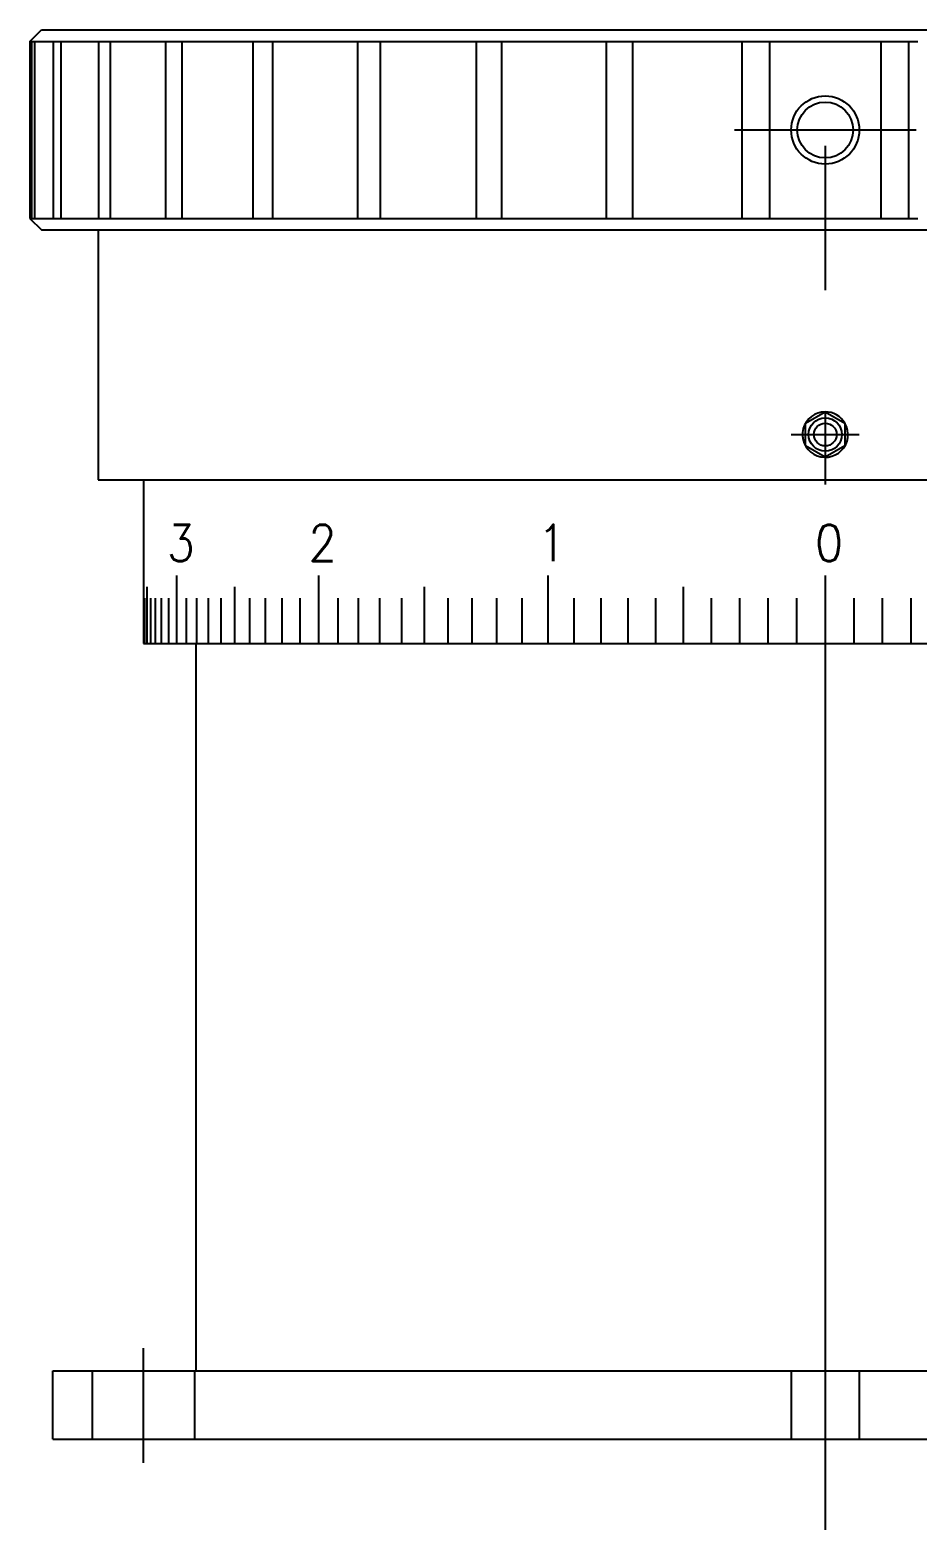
# Model space of a CAD drawing. Extents: x 10 to 127, y 10 to 351.
# Drawn here: x 49 to 88, y 157 to 223 of the extents above; entities that cross this region are included whole.
import ezdxf

# ---------------------------------------------------------------- set-up
doc = ezdxf.new("R2010")
doc.units = 0
doc.linetypes.add('CENTER', pattern=[50.8, 31.75, -6.35, 6.35, -6.35])
doc.linetypes.add('DASHED', pattern=[19.05, 12.7, -6.35])
doc.layers.get('0').update_dxf_attribs({"linetype": 'CONTINUOUS'})
doc.layers.add('CENTER', color=1, linetype='CENTER')
doc.styles.add('CONVERTER_2', font='txt.shx', dxfattribs={"width": 0.9})

msp = doc.modelspace()

# ---------------------------------------------------------------- linework, layer by layer
at = {"color": 7, "linetype": 'CONTINUOUS'}
for p, q in [((49, 222.5), (49.5, 223)), ((49, 222.5), (80.512, 222.5)), ((49, 222.5), (49, 214.7)), ((49.085, 214.7), (49.085, 222.5)), ((49.192, 222.5), (49.192, 214.7)), ((49.5, 223), (105.4, 223)), ((49.5, 223), (118.5, 223)), ((50.04, 214.7), (50.04, 222.5)), ((50.356, 222.5), (50.356, 214.7)), ((50.356, 222.5), (50.356, 214.7)), ((52.026, 214.7), (52.026, 222.5)), ((52.542, 214.7), (52.542, 222.5)), ((54.984, 214.7), (54.984, 222.5)), ((55.684, 222.5), (55.684, 214.7)), ((58.823, 214.7), (58.823, 222.5)), ((59.687, 214.7), (59.687, 222.5)), ((63.428, 214.7), (63.428, 222.5)), ((63.428, 214.7), (63.428, 222.5)), ((64.428, 214.7), (64.428, 222.5)), ((68.657, 214.7), (68.657, 222.5)), ((69.764, 214.7), (69.764, 222.5)), ((74.353, 222.5), (74.353, 214.7)), ((75.533, 214.7), (75.533, 222.5)), ((80.342, 214.7), (80.342, 222.5)), ((80.512, 222.5), (81.737, 222.5)), ((81.559, 214.7), (81.559, 222.5)), ((81.737, 222.5), (84, 222.5)), ((84, 222.5), (86.263, 222.5)), ((86.263, 222.5), (86.441, 222.5)), ((86.441, 222.5), (86.441, 214.7)), ((86.441, 222.5), (86.721, 222.5)), ((86.721, 222.5), (87.488, 222.5)), ((87.488, 222.5), (87.658, 222.5)), ((87.658, 222.5), (87.658, 214.7)), ((87.658, 222.5), (88.077, 222.5)), ((49, 214.7), (80.512, 214.7)), ((49, 214.7), (49.5, 214.2)), ((80.512, 214.7), (81.737, 214.7)), ((81.737, 214.7), (84, 214.7)), ((84, 214.7), (86.263, 214.7)), ((86.263, 214.7), (86.441, 214.7)), ((86.441, 214.7), (86.721, 214.7)), ((86.721, 214.7), (87.488, 214.7)), ((87.488, 214.7), (87.658, 214.7)), ((87.658, 214.7), (88.077, 214.7)), ((49.5, 214.2), (52, 214.2)), ((52, 214.2), (84, 214.2)), ((52, 214.2), (52, 203.2)), ((84, 214.2), (113.7, 214.2)), ((83.134, 205.7), (84, 206.2)), ((84, 206.2), (84, 205.2)), ((84, 206.2), (84.866, 205.7)), ((83.134, 204.7), (83.134, 205.7)), ((84.866, 205.7), (84.866, 204.7)), ((84, 204.2), (83.134, 204.7)), ((84, 205.2), (84.5, 205.2)), ((84.866, 204.7), (84, 204.2)), ((84.5, 205.2), (84.733, 205.2)), ((52, 203.2), (54, 203.2)), ((54, 203.2), (84, 203.2)), ((54, 203.2), (54, 196)), ((84, 203.2), (114, 203.2)), ((54.007, 196), (54.007, 198)), ((54, 196), (56.3, 196)), ((54, 196), (84, 196)), ((54, 196), (54.007, 196)), ((54, 196), (114, 196)), ((54.007, 196), (54.059, 196)), ((54.059, 196), (54.164, 196)), ((54.164, 196), (54.322, 196)), ((54.322, 196), (54.531, 196)), ((54.531, 196), (54.793, 196)), ((54.793, 196), (55.105, 196)), ((55.105, 196), (55.468, 196)), ((55.468, 196), (55.882, 196)), ((55.882, 196), (56.344, 196)), ((56.3, 196), (84, 196)), ((56.3, 196), (56.3, 164)), ((56.344, 196), (56.855, 196)), ((56.855, 196), (57.414, 196)), ((57.414, 196), (58.019, 196)), ((58.019, 196), (58.67, 196)), ((58.67, 196), (59.366, 196)), ((59.366, 196), (60.104, 196)), ((60.104, 196), (60.885, 196)), ((60.885, 196), (61.706, 196)), ((61.706, 196), (62.566, 196)), ((62.566, 196), (63.464, 196)), ((63.464, 196), (64.397, 196)), ((64.397, 196), (65.366, 196)), ((65.366, 196), (66.366, 196)), ((66.366, 196), (67.398, 196)), ((67.398, 196), (68.459, 196)), ((68.459, 196), (69.547, 196)), ((69.547, 196), (70.661, 196)), ((70.661, 196), (71.798, 196)), ((71.798, 196), (72.956, 196)), ((72.956, 196), (74.134, 196)), ((74.134, 196), (75.329, 196)), ((75.329, 196), (76.539, 196)), ((76.539, 196), (77.763, 196)), ((77.763, 196), (78.997, 196)), ((78.997, 196), (80.24, 196)), ((80.24, 196), (81.49, 196)), ((81.49, 196), (82.744, 196)), ((84, 196), (84, 189.2)), ((84, 196), (85.256, 196)), ((84, 196), (111.7, 196)), ((85.256, 196), (86.51, 196)), ((86.51, 196), (87.76, 196)), ((87.76, 196), (89.003, 196)), ((50, 164), (51.3, 164)), ((50, 161), (50, 164)), ((50, 164), (51.75, 164)), ((50, 161), (50, 164)), ((50, 164), (82.5, 164)), ((51.75, 164), (56.25, 164)), ((82.5, 164), (85.5, 164)), ((85.5, 164), (111.75, 164)), ((50, 161), (82.5, 161)), ((52.425, 161), (54, 161)), ((52.425, 161), (54, 161)), ((54, 161), (55.575, 161)), ((54, 161), (55.575, 161)), ((82.5, 161), (85.5, 161)), ((85.5, 161), (118, 161))]:
    msp.add_line(p, q, dxfattribs=at)
at = {"color": 3, "linetype": 'CONTINUOUS'}
for p, q in [((55.468, 196), (55.468, 199)), ((61.706, 196), (61.706, 199)), ((71.798, 196), (71.798, 199)), ((84, 199), (84, 196)), ((84, 199), (84, 196)), ((54.059, 196), (54.059, 198)), ((54.164, 196), (54.164, 198.5)), ((54.322, 196), (54.322, 198)), ((54.531, 196), (54.531, 198)), ((54.793, 196), (54.793, 198)), ((55.105, 196), (55.105, 198)), ((55.882, 196), (55.882, 198)), ((56.344, 196), (56.344, 198)), ((56.855, 196), (56.855, 198)), ((57.414, 196), (57.414, 198)), ((58.019, 196), (58.019, 198.5)), ((58.67, 196), (58.67, 198)), ((59.366, 196), (59.366, 198)), ((60.104, 196), (60.104, 198)), ((60.885, 196), (60.885, 198)), ((62.566, 196), (62.566, 198)), ((63.464, 196), (63.464, 198)), ((64.397, 196), (64.397, 198)), ((65.366, 196), (65.366, 198)), ((66.366, 196), (66.366, 198.5)), ((67.398, 196), (67.398, 198)), ((68.459, 196), (68.459, 198)), ((69.547, 196), (69.547, 198)), ((70.661, 196), (70.661, 198)), ((72.956, 196), (72.956, 198)), ((74.134, 196), (74.134, 198)), ((75.329, 196), (75.329, 198)), ((76.539, 196), (76.539, 198)), ((77.763, 196), (77.763, 198.5)), ((78.997, 196), (78.997, 198)), ((80.24, 196), (80.24, 198)), ((81.49, 196), (81.49, 198)), ((82.744, 196), (82.744, 198)), ((85.256, 198), (85.256, 196)), ((86.51, 198), (86.51, 196)), ((87.76, 198), (87.76, 196))]:
    msp.add_line(p, q, dxfattribs=at)
at = {"color": 3, "linetype": 'DASHED'}
for p, q in [((51.75, 161), (51.75, 164)), ((56.25, 161), (56.25, 164)), ((82.5, 164), (82.5, 161)), ((85.5, 164), (85.5, 161))]:
    msp.add_line(p, q, dxfattribs=at)
at = {"color": 3, "linetype": 'CONTINUOUS'}
msp.add_circle((84, 218.6), 1.5, dxfattribs=at)
at = {"color": 7, "linetype": 'CONTINUOUS'}
for centre, radius in [((84, 218.6), 1.229), ((84, 205.2), 0.733), ((84, 205.2), 0.5)]:
    msp.add_circle(centre, radius, dxfattribs=at)
at = {"color": 3, "linetype": 'CONTINUOUS'}
msp.add_arc((84, 205.2), 1, 90, 30, dxfattribs=at)
at = {"color": 7, "linetype": 'CONTINUOUS'}
msp.add_arc((84, 205.2), 1, 30, 90, dxfattribs=at)
at = {"layer": 'CENTER', "color": 1, "linetype": 'CENTER'}
for p, q in [((84, 256), (84, 203)), ((80, 218.6), (85.229, 218.6)), ((85.229, 218.6), (85.5, 218.6)), ((85.5, 218.6), (88, 218.6)), ((82.5, 205.2), (84, 205.2)), ((84, 205.2), (84, 203.2)), ((84.733, 205.2), (85.5, 205.2)), ((84, 196), (84, 176)), ((84, 176), (84, 157)), ((54, 161), (54, 165)), ((54, 159.95), (54, 161))]:
    msp.add_line(p, q, dxfattribs=at)

# ---------------------------------------------------------------- texts
at = {"color": 7, "linetype": 'CONTINUOUS', "style": 'CONVERTER_2', "width": 0.9}
for s, p in [('3', (55.021, 199.633)), ('2', (61.258, 199.633)), ('1', (71.35, 199.633)), ('0', (83.552, 199.633))]:
    msp.add_text(s, height=1.6, dxfattribs=at).set_placement(p)

doc.saveas('drawing.dxf')
